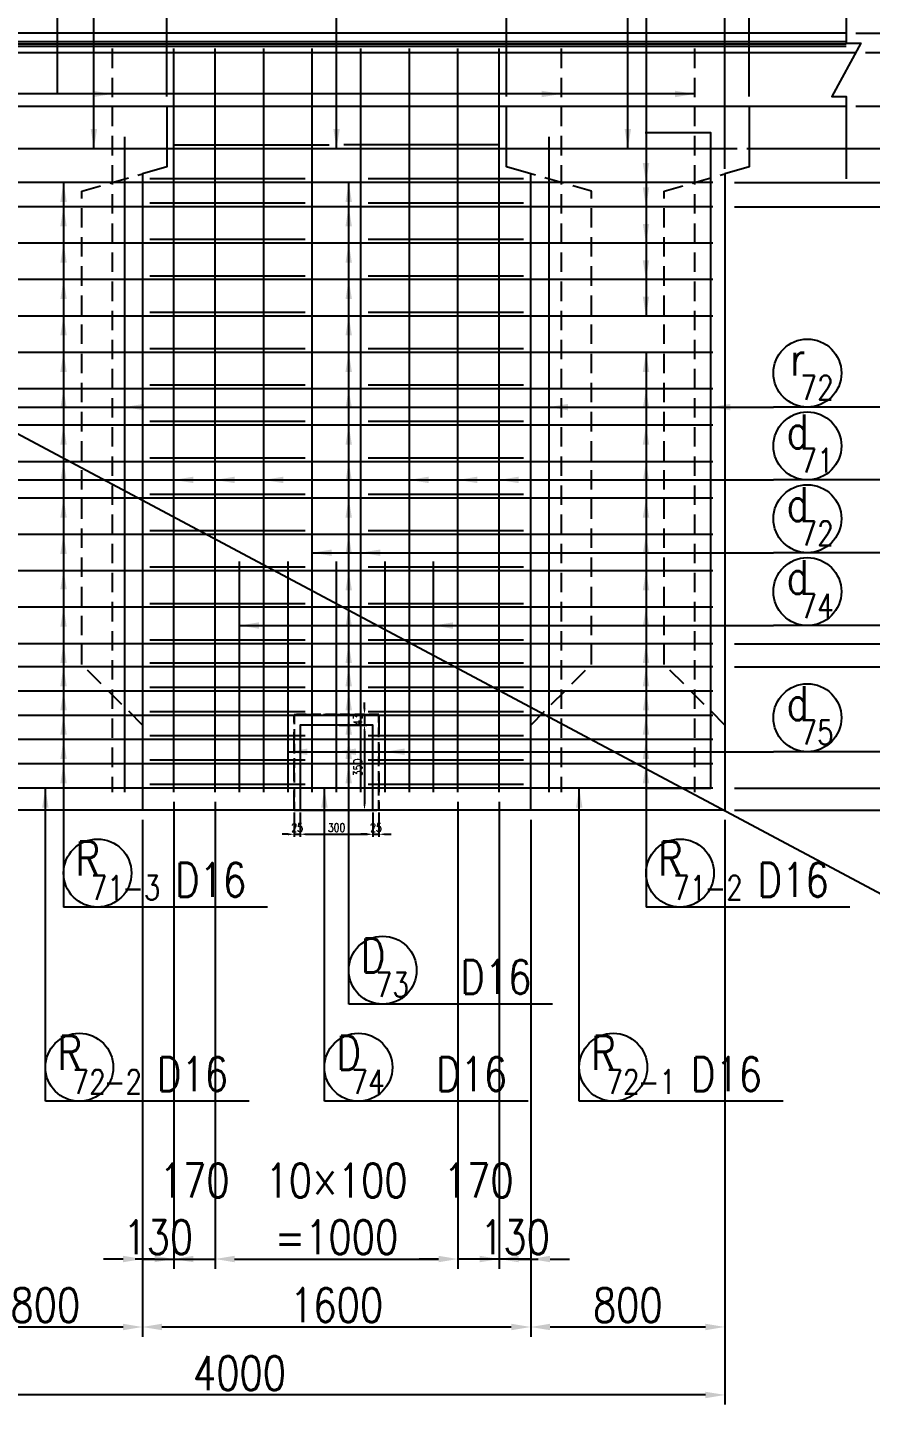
# Model space of a CAD drawing. Header units: millimetres. Extents: x -41433 to 131500, y -94900 to 39745.
# Drawn here: x 108628 to 112098, y 1840 to 7592 of the extents above; entities that cross this region are included whole.
import ezdxf
from ezdxf.enums import TextEntityAlignment as Align

# ---------------------------------------------------------------- set-up
doc = ezdxf.new("R2010")
doc.units = ezdxf.units.MM
doc.header["$LTSCALE"] = 160
doc.header["$MEASUREMENT"] = 0
doc.linetypes.add('DASHED', pattern=[0.75, 0.5, -0.25])
doc.linetypes.add('HIDDEN', pattern=[0.375, 0.25, -0.125])
doc.layers.get('DEFPOINTS').update_dxf_attribs({"color": 53, "linetype": 'CONTINUOUS'})
for name, color, linetype in [('DIM', 6, 'CONTINUOUS'), ('DIM-L', 6, 'CONTINUOUS'), ('GAIKEI-KEIKAKU', 4, 'CONTINUOUS'), ('TEKKIN-C', 3, 'CONTINUOUS'), ('TEKKIN-L', 2, 'CONTINUOUS'), ('TEKKIN-R', 3, 'CONTINUOUS'), ('TEKKIN-S', 3, 'CONTINUOUS'), ('TEXT', 4, 'CONTINUOUS')]:
    doc.layers.add(name, color=color, linetype=linetype)
doc.styles.add('DIM-TEXT', font='ROMANS', dxfattribs={"width": 0.8, "bigfont": 'EXTFONT'})
doc.styles.add('romans', font='romans.shx', dxfattribs={"bigfont": 'extfont.shx'})
doc.dimstyles.new('DIM10', dxfattribs={"dimscale": 10, "dimtxt": 3.5, "dimasz": 2.5, "dimexe": 1, "dimexo": 1, "dimgap": 1, "dimtad": 3, "dimdec": 1, "dimrnd": 1, "dimdsep": 46, "dimtxsty": 'DIM-TEXT', "dimcen": 0, "dimclrt": 4, "dimaunit": 1, "dimadec": 3, "dimazin": 2, "dimtfac": 1, "dimtdec": 1, "dimtix": 1, "dimtmove": 2, "dimatfit": 3, "dimfxl": 1, "dimtolj": 1, "dimtzin": 0, "dimlwd": -1, "dimlwe": -1, "dimarcsym": 0})
doc.dimstyles.new('DIM20', dxfattribs={"dimscale": 20, "dimtxt": 3.5, "dimasz": 2.5, "dimexe": 1, "dimexo": 1, "dimgap": 1, "dimtad": 3, "dimdec": 1, "dimrnd": 1, "dimdsep": 46, "dimtxsty": 'DIM-TEXT', "dimcen": 0, "dimclrt": 4, "dimaunit": 1, "dimadec": 3, "dimazin": 2, "dimtfac": 1, "dimtdec": 1, "dimtix": 1, "dimtmove": 2, "dimatfit": 3, "dimfxl": 1, "dimtolj": 1, "dimtzin": 0, "dimlwd": -1, "dimlwe": -1, "dimarcsym": 0})
doc.dimstyles.new('DIM40', dxfattribs={"dimscale": 40, "dimtxt": 3.5, "dimasz": 2, "dimexe": 1, "dimexo": 1, "dimgap": 0.5, "dimtad": 1, "dimdec": 0, "dimzin": 9, "dimdsep": 46, "dimtxsty": 'DIM-TEXT', "dimcen": 0, "dimclrt": 4, "dimaunit": 1, "dimadec": 4, "dimazin": 0, "dimtfac": 1, "dimtdec": 0, "dimtix": 1, "dimtmove": 2, "dimatfit": 0, "dimfxl": 1, "dimlwd": -1, "dimlwe": -1, "dimarcsym": 0})

# ---------------------------------------------------------------- blocks, each defined once
blk = doc.blocks.new('*D116')
at = {"layer": 'DEFPOINTS', "color": 0, "transparency": 16777216}
for p in [(111500, 6855), (111500, 5055), (113450, 5055)]:
    blk.add_point(p, dxfattribs=at)
at = {"layer": 'DIM', "color": 0, "transparency": 16777216}
for p, q in [((111540, 6855), (113490, 6855)), ((113450, 6775), (113450, 5135)), ((111540, 5055), (113490, 5055))]:
    blk.add_line(p, q, dxfattribs=at)
for points in [[(113436.7, 6775), (113463.3, 6775), (113450, 6855)], [(113436.7, 5135), (113463.3, 5135), (113450, 5055)]]:
    blk.add_solid(points, dxfattribs=at)
at = {"layer": 'DIM', "color": 4, "transparency": 16777216, "insert": (113243.3, 5955), "char_height": 140, "attachment_point": 5, "rotation": 90, "style": 'DIM-TEXT'}
blk.add_mtext('12×150\\P=1800', dxfattribs=at)
blk = doc.blocks.new('*D117')
at = {"layer": 'DEFPOINTS', "color": 0, "transparency": 16777216}
for p in [(111500, 5055), (111500, 4960), (113450, 4960)]:
    blk.add_point(p, dxfattribs=at)
at = {"layer": 'DIM', "color": 0, "transparency": 16777216}
for p, q in [((113450, 5135), (113450, 5215)), ((111540, 5055), (113490, 5055)), ((113450, 5055), (113450, 4960)), ((111540, 4960), (113490, 4960)), ((113450, 4880), (113450, 4800))]:
    blk.add_line(p, q, dxfattribs=at)
for points in [[(113436.7, 5135), (113463.3, 5135), (113450, 5055)], [(113436.7, 4880), (113463.3, 4880), (113450, 4960)]]:
    blk.add_solid(points, dxfattribs=at)
at = {"layer": 'DIM', "color": 4, "transparency": 16777216, "insert": (113360, 5007.5), "char_height": 140, "attachment_point": 5, "rotation": 90, "style": 'DIM-TEXT'}
blk.add_mtext('95', dxfattribs=at)
blk = doc.blocks.new('*D118')
at = {"layer": 'DEFPOINTS', "color": 0, "transparency": 16777216}
for p in [(111500, 4960), (111500, 4460), (113450, 4460)]:
    blk.add_point(p, dxfattribs=at)
at = {"layer": 'DIM', "color": 0, "transparency": 16777216}
for p, q in [((113450, 5040), (113450, 5120)), ((111540, 4960), (113490, 4960)), ((113450, 4960), (113450, 4460)), ((111540, 4460), (113490, 4460)), ((113450, 4380), (113450, 4300))]:
    blk.add_line(p, q, dxfattribs=at)
for points in [[(113436.7, 5040), (113463.3, 5040), (113450, 4960)], [(113436.7, 4380), (113463.3, 4380), (113450, 4460)]]:
    blk.add_solid(points, dxfattribs=at)
at = {"layer": 'DIM', "color": 4, "transparency": 16777216, "insert": (113126.7, 4710), "char_height": 140, "attachment_point": 5, "rotation": 90, "style": 'DIM-TEXT'}
blk.add_mtext('5×100\\P=500\\P ', dxfattribs=at)
blk = doc.blocks.new('*D119')
at = {"layer": 'DEFPOINTS', "color": 0, "transparency": 16777216}
for p in [(111500, 4460), (111500, 4370), (113450, 4370)]:
    blk.add_point(p, dxfattribs=at)
at = {"layer": 'DIM', "color": 0, "transparency": 16777216}
for p, q in [((113450, 4540), (113450, 4620)), ((111540, 4460), (113490, 4460)), ((113450, 4460), (113450, 4370)), ((111540, 4370), (113490, 4370)), ((113450, 4290), (113450, 4210))]:
    blk.add_line(p, q, dxfattribs=at)
for points in [[(113436.7, 4540), (113463.3, 4540), (113450, 4460)], [(113436.7, 4290), (113463.3, 4290), (113450, 4370)]]:
    blk.add_solid(points, dxfattribs=at)
at = {"layer": 'DIM', "color": 4, "transparency": 16777216, "insert": (113360, 4415), "char_height": 140, "attachment_point": 5, "rotation": 90, "style": 'DIM-TEXT'}
blk.add_mtext('90', dxfattribs=at)
blk = doc.blocks.new('*D120')
at = {"layer": 'DEFPOINTS', "color": 0, "transparency": 16777216}
for p in [(112000, 7570), (112000, 7270), (113730, 7270)]:
    blk.add_point(p, dxfattribs=at)
at = {"layer": 'DIM', "color": 0, "transparency": 16777216}
for p, q in [((113730, 7650), (113730, 7730)), ((112040, 7570), (113770, 7570)), ((113730, 7570), (113730, 7270)), ((112040, 7270), (113770, 7270)), ((113730, 7190), (113730, 7110))]:
    blk.add_line(p, q, dxfattribs=at)
for points in [[(113716.7, 7650), (113743.3, 7650), (113730, 7570)], [(113716.7, 7190), (113743.3, 7190), (113730, 7270)]]:
    blk.add_solid(points, dxfattribs=at)
at = {"layer": 'DIM', "color": 4, "transparency": 16777216, "insert": (113640, 7420), "char_height": 140, "attachment_point": 5, "rotation": 90, "style": 'DIM-TEXT'}
blk.add_mtext('300', dxfattribs=at)
blk = doc.blocks.new('*D121')
at = {"layer": 'DEFPOINTS', "color": 0, "transparency": 16777216}
for p in [(112000, 7270), (111500, 4370), (113730, 4370)]:
    blk.add_point(p, dxfattribs=at)
at = {"layer": 'DIM', "color": 0, "transparency": 16777216}
for p, q in [((112040, 7270), (113770, 7270)), ((113730, 7190), (113730, 4450)), ((111540, 4370), (113770, 4370))]:
    blk.add_line(p, q, dxfattribs=at)
for points in [[(113716.7, 7190), (113743.3, 7190), (113730, 7270)], [(113716.7, 4450), (113743.3, 4450), (113730, 4370)]]:
    blk.add_solid(points, dxfattribs=at)
at = {"layer": 'DIM', "color": 4, "transparency": 16777216, "insert": (113640, 5820), "char_height": 140, "attachment_point": 5, "rotation": 90, "style": 'DIM-TEXT'}
blk.add_mtext('2900', dxfattribs=at)
blk = doc.blocks.new('*D122')
at = {"layer": 'DEFPOINTS', "color": 0, "transparency": 16777216}
for p in [(112000, 7570), (111500, 4370), (114010, 4370)]:
    blk.add_point(p, dxfattribs=at)
at = {"layer": 'DIM', "color": 0, "transparency": 16777216}
for p, q in [((112040, 7570), (114050, 7570)), ((114010, 7490), (114010, 4450)), ((111540, 4370), (114050, 4370))]:
    blk.add_line(p, q, dxfattribs=at)
for points in [[(113996.7, 7490), (114023.3, 7490), (114010, 7570)], [(113996.7, 4450), (114023.3, 4450), (114010, 4370)]]:
    blk.add_solid(points, dxfattribs=at)
at = {"layer": 'DIM', "color": 4, "transparency": 16777216, "insert": (113920, 5970), "char_height": 140, "attachment_point": 5, "rotation": 90, "style": 'DIM-TEXT'}
blk.add_mtext('3200', dxfattribs=at)
blk = doc.blocks.new('*D215')
at = {"layer": 'DEFPOINTS', "color": 0, "transparency": 16777216}
for p in [(109200, 9170), (108200, 7270), (109200, 7270)]:
    blk.add_point(p, dxfattribs=at)
at = {"layer": 'DIM', "color": 0, "transparency": 16777216}
for p, q in [((108200, 7310), (108200, 9210)), ((109200, 7310), (109200, 9210)), ((108280, 9170), (109120, 9170))]:
    blk.add_line(p, q, dxfattribs=at)
for points in [[(108280, 9183.3), (108280, 9156.7), (108200, 9170)], [(109120, 9183.3), (109120, 9156.7), (109200, 9170)]]:
    blk.add_solid(points, dxfattribs=at)
at = {"layer": 'DIM', "color": 4, "transparency": 16777216, "insert": (108700, 9260), "char_height": 140, "attachment_point": 5, "style": 'DIM-TEXT'}
blk.add_mtext('1000', dxfattribs=at)
blk = doc.blocks.new('*D216')
at = {"layer": 'DEFPOINTS', "color": 0, "transparency": 16777216}
for p in [(110600, 9170), (109200, 7270), (110600, 7270)]:
    blk.add_point(p, dxfattribs=at)
at = {"layer": 'DIM', "color": 0, "transparency": 16777216}
for p, q in [((109200, 7310), (109200, 9210)), ((110600, 7310), (110600, 9210)), ((109280, 9170), (110520, 9170))]:
    blk.add_line(p, q, dxfattribs=at)
for points in [[(109280, 9183.3), (109280, 9156.7), (109200, 9170)], [(110520, 9183.3), (110520, 9156.7), (110600, 9170)]]:
    blk.add_solid(points, dxfattribs=at)
at = {"layer": 'DIM', "color": 4, "transparency": 16777216, "insert": (109900, 9260), "char_height": 140, "attachment_point": 5, "style": 'DIM-TEXT'}
blk.add_mtext('1400', dxfattribs=at)
blk = doc.blocks.new('*D217')
at = {"layer": 'DEFPOINTS', "color": 0, "transparency": 16777216}
for p in [(111600, 9170), (110600, 7270), (111600, 7270)]:
    blk.add_point(p, dxfattribs=at)
at = {"layer": 'DIM', "color": 0, "transparency": 16777216}
for p, q in [((110600, 7310), (110600, 9210)), ((111600, 7310), (111600, 9210)), ((110680, 9170), (111520, 9170))]:
    blk.add_line(p, q, dxfattribs=at)
for points in [[(110680, 9183.3), (110680, 9156.7), (110600, 9170)], [(111520, 9183.3), (111520, 9156.7), (111600, 9170)]]:
    blk.add_solid(points, dxfattribs=at)
at = {"layer": 'DIM', "color": 4, "transparency": 16777216, "insert": (111100, 9260), "char_height": 140, "attachment_point": 5, "style": 'DIM-TEXT'}
blk.add_mtext('1000', dxfattribs=at)
blk = doc.blocks.new('*D208')
at = {"layer": 'DEFPOINTS', "color": 0, "transparency": 16777216}
for p in [(107500, 9450), (107500, 8770), (111600, 7270)]:
    blk.add_point(p, dxfattribs=at)
at = {"layer": 'DIM', "color": 0, "transparency": 16777216}
for p, q in [((107500, 8810), (107500, 9490)), ((111520, 9450), (107580, 9450)), ((111600, 7310), (111600, 9490))]:
    blk.add_line(p, q, dxfattribs=at)
for points in [[(107580, 9463.3), (107580, 9436.7), (107500, 9450)], [(111520, 9463.3), (111520, 9436.7), (111600, 9450)]]:
    blk.add_solid(points, dxfattribs=at)
at = {"layer": 'DIM', "color": 4, "transparency": 16777216, "insert": (109550, 9540), "char_height": 140, "attachment_point": 5, "style": 'DIM-TEXT'}
blk.add_mtext('4100', dxfattribs=at)
blk = doc.blocks.new('*D223')
at = {"layer": 'DEFPOINTS', "color": 0, "transparency": 16777216}
for p in [(108300, 4370), (109100, 4370), (109100, 2240)]:
    blk.add_point(p, dxfattribs=at)
at = {"layer": 'DIM', "color": 0, "transparency": 16777216}
for p, q in [((108300, 4330), (108300, 2200)), ((109100, 4330), (109100, 2200)), ((108380, 2240), (109020, 2240))]:
    blk.add_line(p, q, dxfattribs=at)
for points in [[(108380, 2253.3), (108380, 2226.7), (108300, 2240)], [(109020, 2253.3), (109020, 2226.7), (109100, 2240)]]:
    blk.add_solid(points, dxfattribs=at)
at = {"layer": 'DIM', "color": 4, "transparency": 16777216, "insert": (108700, 2330), "char_height": 140, "attachment_point": 5, "style": 'DIM-TEXT'}
blk.add_mtext('800', dxfattribs=at)
blk = doc.blocks.new('*D224')
at = {"layer": 'DEFPOINTS', "color": 0, "transparency": 16777216}
for p in [(109100, 4370), (110700, 4370), (110700, 2240)]:
    blk.add_point(p, dxfattribs=at)
at = {"layer": 'DIM', "color": 0, "transparency": 16777216}
for p, q in [((109100, 4330), (109100, 2200)), ((110700, 4330), (110700, 2200)), ((109180, 2240), (110620, 2240))]:
    blk.add_line(p, q, dxfattribs=at)
for points in [[(109180, 2253.3), (109180, 2226.7), (109100, 2240)], [(110620, 2253.3), (110620, 2226.7), (110700, 2240)]]:
    blk.add_solid(points, dxfattribs=at)
at = {"layer": 'DIM', "color": 4, "transparency": 16777216, "insert": (109900, 2330), "char_height": 140, "attachment_point": 5, "style": 'DIM-TEXT'}
blk.add_mtext('1600', dxfattribs=at)
blk = doc.blocks.new('*D225')
at = {"layer": 'DEFPOINTS', "color": 0, "transparency": 16777216}
for p in [(110700, 4370), (111500, 4370), (111500, 2240)]:
    blk.add_point(p, dxfattribs=at)
at = {"layer": 'DIM', "color": 0, "transparency": 16777216}
for p, q in [((110700, 4330), (110700, 2200)), ((111500, 4330), (111500, 2200)), ((110780, 2240), (111420, 2240))]:
    blk.add_line(p, q, dxfattribs=at)
for points in [[(110780, 2253.3), (110780, 2226.7), (110700, 2240)], [(111420, 2253.3), (111420, 2226.7), (111500, 2240)]]:
    blk.add_solid(points, dxfattribs=at)
at = {"layer": 'DIM', "color": 4, "transparency": 16777216, "insert": (111100, 2330), "char_height": 140, "attachment_point": 5, "style": 'DIM-TEXT'}
blk.add_mtext('800', dxfattribs=at)
blk = doc.blocks.new('*D228')
at = {"layer": 'DEFPOINTS', "color": 0, "transparency": 16777216}
for p in [(111500, 4370), (107500, 3970), (107500, 1960)]:
    blk.add_point(p, dxfattribs=at)
at = {"layer": 'DIM', "color": 0, "transparency": 16777216}
for p, q in [((111500, 4330), (111500, 1920)), ((107500, 3930), (107500, 1920)), ((111420, 1960), (107580, 1960))]:
    blk.add_line(p, q, dxfattribs=at)
for points in [[(107580, 1973.3), (107580, 1946.7), (107500, 1960)], [(111420, 1973.3), (111420, 1946.7), (111500, 1960)]]:
    blk.add_solid(points, dxfattribs=at)
at = {"layer": 'DIM', "color": 4, "transparency": 16777216, "insert": (109500, 2050), "char_height": 140, "attachment_point": 5, "style": 'DIM-TEXT'}
blk.add_mtext('4000', dxfattribs=at)
blk = doc.blocks.new('*D433')
at = {"layer": 'DEFPOINTS', "color": 0, "transparency": 16777216}
for p in [(109230, 4444), (109100, 4370), (109230, 2520)]:
    blk.add_point(p, dxfattribs=at)
at = {"layer": 'DIM', "color": 0, "transparency": 16777216}
for p, q in [((109230, 4404), (109230, 2480)), ((109100, 4330), (109100, 2480)), ((109020, 2520), (108940, 2520)), ((109100, 2520), (109230, 2520)), ((109310, 2520), (109390, 2520))]:
    blk.add_line(p, q, dxfattribs=at)
for points in [[(109020, 2533.3), (109020, 2506.7), (109100, 2520)], [(109310, 2533.3), (109310, 2506.7), (109230, 2520)]]:
    blk.add_solid(points, dxfattribs=at)
at = {"layer": 'DIM', "color": 4, "transparency": 16777216, "insert": (109165, 2610), "char_height": 140, "attachment_point": 5, "style": 'DIM-TEXT'}
blk.add_mtext('130', dxfattribs=at)
blk = doc.blocks.new('*D434')
at = {"layer": 'DEFPOINTS', "color": 0, "transparency": 16777216}
for p in [(109400, 4444), (110400, 4444), (110400, 2520)]:
    blk.add_point(p, dxfattribs=at)
at = {"layer": 'DIM', "color": 0, "transparency": 16777216}
for p, q in [((109400, 4404), (109400, 2480)), ((110400, 4404), (110400, 2480)), ((109480, 2520), (110320, 2520))]:
    blk.add_line(p, q, dxfattribs=at)
for points in [[(109480, 2533.3), (109480, 2506.7), (109400, 2520)], [(110320, 2533.3), (110320, 2506.7), (110400, 2520)]]:
    blk.add_solid(points, dxfattribs=at)
at = {"layer": 'DIM', "color": 4, "transparency": 16777216, "insert": (109900, 2726.7), "char_height": 140, "attachment_point": 5, "style": 'DIM-TEXT'}
blk.add_mtext('10×100\\P=1000', dxfattribs=at)
blk = doc.blocks.new('*D430')
at = {"layer": 'DEFPOINTS', "color": 0, "transparency": 16777216}
for p in [(109230, 4444), (109400, 4444), (109400, 2520)]:
    blk.add_point(p, dxfattribs=at)
at = {"layer": 'DIM', "color": 0, "transparency": 16777216}
for p, q in [((109230, 4404), (109230, 2480)), ((109400, 4404), (109400, 2480)), ((109150, 2520), (109070, 2520)), ((109230, 2520), (109400, 2520)), ((109480, 2520), (109560, 2520))]:
    blk.add_line(p, q, dxfattribs=at)
for points in [[(109150, 2533.3), (109150, 2506.7), (109230, 2520)], [(109480, 2533.3), (109480, 2506.7), (109400, 2520)]]:
    blk.add_solid(points, dxfattribs=at)
at = {"layer": 'DIM', "color": 4, "transparency": 16777216, "insert": (109315, 2726.7), "char_height": 140, "attachment_point": 5, "style": 'DIM-TEXT'}
blk.add_mtext('170\\P ', dxfattribs=at)
blk = doc.blocks.new('*D431')
at = {"layer": 'DEFPOINTS', "color": 0, "transparency": 16777216}
for p in [(110570, 4444), (110700, 4370), (110570, 2520)]:
    blk.add_point(p, dxfattribs=at)
at = {"layer": 'DIM', "color": 0, "transparency": 16777216}
for p, q in [((110570, 4404), (110570, 2480)), ((110700, 4330), (110700, 2480)), ((110490, 2520), (110410, 2520)), ((110700, 2520), (110570, 2520)), ((110780, 2520), (110860, 2520))]:
    blk.add_line(p, q, dxfattribs=at)
for points in [[(110490, 2533.3), (110490, 2506.7), (110570, 2520)], [(110780, 2533.3), (110780, 2506.7), (110700, 2520)]]:
    blk.add_solid(points, dxfattribs=at)
at = {"layer": 'DIM', "color": 4, "transparency": 16777216, "insert": (110635, 2610), "char_height": 140, "attachment_point": 5, "style": 'DIM-TEXT'}
blk.add_mtext('130', dxfattribs=at)
blk = doc.blocks.new('*D432')
at = {"layer": 'DEFPOINTS', "color": 0, "transparency": 16777216}
for p in [(110400, 4444), (110570, 4444), (110400, 2520)]:
    blk.add_point(p, dxfattribs=at)
at = {"layer": 'DIM', "color": 0, "transparency": 16777216}
for p, q in [((110400, 4404), (110400, 2480)), ((110570, 4404), (110570, 2480)), ((110320, 2520), (110240, 2520)), ((110570, 2520), (110400, 2520)), ((110650, 2520), (110730, 2520))]:
    blk.add_line(p, q, dxfattribs=at)
for points in [[(110320, 2533.3), (110320, 2506.7), (110400, 2520)], [(110650, 2533.3), (110650, 2506.7), (110570, 2520)]]:
    blk.add_solid(points, dxfattribs=at)
at = {"layer": 'DIM', "color": 4, "transparency": 16777216, "insert": (110485, 2726.7), "char_height": 140, "attachment_point": 5, "style": 'DIM-TEXT'}
blk.add_mtext('170\\P ', dxfattribs=at)
blk = doc.blocks.new('*D637')
at = {"layer": 'DEFPOINTS', "transparency": 16777216}
for p, q in [((109000, 7560), (109000, 7460)), ((109300, 7560), (109300, 7460)), ((109025, 7470), (109275, 7470))]:
    blk.add_line(p, q, dxfattribs=at)
at = {"layer": 'DEFPOINTS', "color": 0, "transparency": 16777216}
for p in [(109000, 7570), (109300, 7570), (109300, 7470)]:
    blk.add_point(p, dxfattribs=at)
at = {"layer": 'DEFPOINTS', "transparency": 16777216}
for points in [[(109025, 7474.2), (109025, 7465.8), (109000, 7470)], [(109275, 7474.2), (109275, 7465.8), (109300, 7470)]]:
    blk.add_solid(points, dxfattribs=at)
at = {"layer": 'DEFPOINTS', "transparency": 16777216, "insert": (109150, 7497.5), "char_height": 35, "attachment_point": 5, "style": 'DIM-TEXT'}
blk.add_mtext('\\A1;300', dxfattribs=at)
blk = doc.blocks.new('*D638')
at = {"layer": 'DEFPOINTS', "transparency": 16777216}
for p, q in [((108975.3, 7560), (108975.3, 7460)), ((109000, 7560), (109000, 7460)), ((108950.3, 7470), (108925.3, 7470)), ((108975.3, 7470), (109000, 7470)), ((109025, 7470), (109050, 7470))]:
    blk.add_line(p, q, dxfattribs=at)
at = {"layer": 'DEFPOINTS', "color": 0, "transparency": 16777216}
for p in [(108975.3, 7570), (109000, 7570), (109000, 7470)]:
    blk.add_point(p, dxfattribs=at)
at = {"layer": 'DEFPOINTS', "transparency": 16777216}
for points in [[(108950.3, 7474.2), (108950.3, 7465.8), (108975.3, 7470)], [(109025, 7474.2), (109025, 7465.8), (109000, 7470)]]:
    blk.add_solid(points, dxfattribs=at)
at = {"layer": 'DEFPOINTS', "transparency": 16777216, "insert": (108987.6, 7497.5), "char_height": 35, "attachment_point": 5, "style": 'DIM-TEXT'}
blk.add_mtext('\\A1;25', dxfattribs=at)
blk = doc.blocks.new('*D639')
at = {"layer": 'DEFPOINTS', "transparency": 16777216}
for p, q in [((109300, 7560), (109300, 7460)), ((109324.7, 7560), (109324.7, 7460)), ((109275, 7470), (109250, 7470)), ((109300, 7470), (109324.7, 7470)), ((109349.7, 7470), (109374.7, 7470))]:
    blk.add_line(p, q, dxfattribs=at)
at = {"layer": 'DEFPOINTS', "color": 0, "transparency": 16777216}
for p in [(109300, 7570), (109324.7, 7570), (109324.7, 7470)]:
    blk.add_point(p, dxfattribs=at)
at = {"layer": 'DEFPOINTS', "transparency": 16777216}
for points in [[(109275, 7474.2), (109275, 7465.8), (109300, 7470)], [(109349.7, 7474.2), (109349.7, 7465.8), (109324.7, 7470)]]:
    blk.add_solid(points, dxfattribs=at)
at = {"layer": 'DEFPOINTS', "transparency": 16777216, "insert": (109312.4, 7497.5), "char_height": 35, "attachment_point": 5, "style": 'DIM-TEXT'}
blk.add_mtext('\\A1;25', dxfattribs=at)
blk = doc.blocks.new('*D640')
at = {"layer": 'DEFPOINTS', "transparency": 16777216}
for p, q in [((109160, 7920), (109275, 7920)), ((109265, 7895), (109265, 7595)), ((109160, 7570), (109275, 7570))]:
    blk.add_line(p, q, dxfattribs=at)
at = {"layer": 'DEFPOINTS', "color": 0, "transparency": 16777216}
for p in [(109150, 7920), (109150, 7570), (109265, 7570)]:
    blk.add_point(p, dxfattribs=at)
at = {"layer": 'DEFPOINTS', "transparency": 16777216}
for points in [[(109260.8, 7895), (109269.2, 7895), (109265, 7920)], [(109260.8, 7595), (109269.2, 7595), (109265, 7570)]]:
    blk.add_solid(points, dxfattribs=at)
at = {"layer": 'DEFPOINTS', "transparency": 16777216, "insert": (109237.5, 7745), "char_height": 35, "attachment_point": 5, "rotation": 90, "style": 'DIM-TEXT'}
blk.add_mtext('\\A1;350', dxfattribs=at)
blk = doc.blocks.new('*D641')
at = {"layer": 'DEFPOINTS', "transparency": 16777216}
for p, q in [((109265, 7988.2), (109265, 8013.2)), ((109160, 7963.2), (109275, 7963.2)), ((109265, 7963.2), (109265, 7920)), ((109160, 7920), (109275, 7920)), ((109265, 7895), (109265, 7870))]:
    blk.add_line(p, q, dxfattribs=at)
at = {"layer": 'DEFPOINTS', "color": 0, "transparency": 16777216}
for p in [(109150, 7963.2), (109150, 7920), (109265, 7920)]:
    blk.add_point(p, dxfattribs=at)
at = {"layer": 'DEFPOINTS', "transparency": 16777216}
for points in [[(109260.8, 7988.2), (109269.2, 7988.2), (109265, 7963.2)], [(109260.8, 7895), (109269.2, 7895), (109265, 7920)]]:
    blk.add_solid(points, dxfattribs=at)
at = {"layer": 'DEFPOINTS', "transparency": 16777216, "insert": (109237.5, 7941.6), "char_height": 35, "attachment_point": 5, "rotation": 90, "style": 'DIM-TEXT'}
blk.add_mtext('\\A1;43', dxfattribs=at)
blk = doc.blocks.new('*D647')
at = {"layer": 'DEFPOINTS', "color": 0, "transparency": 16777216}
for p in [(112000, 7570), (112038.7, 7491), (113450, 7491)]:
    blk.add_point(p, dxfattribs=at)
at = {"layer": 'DIM', "color": 0, "transparency": 16777216}
for p, q in [((113450, 7650), (113450, 7730)), ((112040, 7570), (113490, 7570)), ((113450, 7570), (113450, 7491)), ((112078.7, 7491), (113490, 7491)), ((113450, 7411), (113450, 7331))]:
    blk.add_line(p, q, dxfattribs=at)
for points in [[(113436.7, 7650), (113463.3, 7650), (113450, 7570)], [(113436.7, 7411), (113463.3, 7411), (113450, 7491)]]:
    blk.add_solid(points, dxfattribs=at)
at = {"layer": 'DIM', "color": 4, "transparency": 16777216, "insert": (113360, 7530.5), "char_height": 140, "attachment_point": 5, "rotation": 90, "style": 'DIM-TEXT'}
blk.add_mtext('79', dxfattribs=at)
blk = doc.blocks.new('*D648')
at = {"layer": 'DEFPOINTS', "color": 0, "transparency": 16777216}
for p in [(112038.7, 7491), (112000, 7270), (113450, 7270)]:
    blk.add_point(p, dxfattribs=at)
at = {"layer": 'DIM', "color": 0, "transparency": 16777216}
for p, q in [((113450, 7571), (113450, 7651)), ((112078.7, 7491), (113490, 7491)), ((113450, 7491), (113450, 7270)), ((112040, 7270), (113490, 7270)), ((113450, 7190), (113450, 7110))]:
    blk.add_line(p, q, dxfattribs=at)
for points in [[(113436.7, 7571), (113463.3, 7571), (113450, 7491)], [(113436.7, 7190), (113463.3, 7190), (113450, 7270)]]:
    blk.add_solid(points, dxfattribs=at)
at = {"layer": 'DIM', "color": 4, "transparency": 16777216, "insert": (113243.3, 7380.5), "char_height": 140, "attachment_point": 5, "rotation": 90, "style": 'DIM-TEXT'}
blk.add_mtext('221\\P ', dxfattribs=at)
blk = doc.blocks.new('*D649')
at = {"layer": 'DEFPOINTS', "color": 0, "transparency": 16777216}
for p in [(111500, 6955), (111500, 6855), (113450, 6855)]:
    blk.add_point(p, dxfattribs=at)
at = {"layer": 'DIM', "color": 0, "transparency": 16777216}
for p, q in [((113450, 7035), (113450, 7115)), ((111540, 6955), (113490, 6955)), ((113450, 6955), (113450, 6855)), ((111540, 6855), (113490, 6855)), ((113450, 6775), (113450, 6695))]:
    blk.add_line(p, q, dxfattribs=at)
for points in [[(113436.7, 7035), (113463.3, 7035), (113450, 6955)], [(113436.7, 6775), (113463.3, 6775), (113450, 6855)]]:
    blk.add_solid(points, dxfattribs=at)
at = {"layer": 'DIM', "color": 4, "transparency": 16777216, "insert": (113243.3, 6905), "char_height": 140, "attachment_point": 5, "rotation": 90, "style": 'DIM-TEXT'}
blk.add_mtext('100\\P ', dxfattribs=at)
blk = doc.blocks.new('*D651')
at = {"layer": 'DEFPOINTS', "color": 0, "transparency": 16777216}
for p in [(112000, 7270), (111550, 7096), (113450, 7096)]:
    blk.add_point(p, dxfattribs=at)
at = {"layer": 'DIM', "color": 0, "transparency": 16777216}
for p, q in [((113450, 7350), (113450, 7430)), ((112040, 7270), (113490, 7270)), ((113450, 7270), (113450, 7096)), ((111590, 7096), (113490, 7096)), ((113450, 7016), (113450, 6936))]:
    blk.add_line(p, q, dxfattribs=at)
for points in [[(113436.7, 7350), (113463.3, 7350), (113450, 7270)], [(113436.7, 7016), (113463.3, 7016), (113450, 7096)]]:
    blk.add_solid(points, dxfattribs=at)
at = {"layer": 'DIM', "color": 4, "transparency": 16777216, "insert": (113126.7, 7183), "char_height": 140, "attachment_point": 5, "rotation": 90, "style": 'DIM-TEXT'}
blk.add_mtext('174\\P\\P ', dxfattribs=at)
blk = doc.blocks.new('*D653')
at = {"layer": 'DEFPOINTS', "color": 0, "transparency": 16777216}
for p in [(111600, 7096), (111500, 6955), (113450, 6955)]:
    blk.add_point(p, dxfattribs=at)
at = {"layer": 'DIM', "color": 0, "transparency": 16777216}
for p, q in [((113450, 7176), (113450, 7256)), ((111640, 7096), (113490, 7096)), ((113450, 7096), (113450, 6955)), ((111540, 6955), (113490, 6955)), ((113450, 6875), (113450, 6795))]:
    blk.add_line(p, q, dxfattribs=at)
for points in [[(113436.7, 7176), (113463.3, 7176), (113450, 7096)], [(113436.7, 6875), (113463.3, 6875), (113450, 6955)]]:
    blk.add_solid(points, dxfattribs=at)
at = {"layer": 'DIM', "color": 4, "transparency": 16777216, "insert": (113360, 7025.5), "char_height": 140, "attachment_point": 5, "rotation": 90, "style": 'DIM-TEXT'}
blk.add_mtext('141', dxfattribs=at)
blk = doc.blocks.new('*D769')
at = {"layer": 'DEFPOINTS', "color": 0, "transparency": 16777216}
for p, q in [((111500, 7011.4), (111500, 7790)), ((112030, 7770), (111550, 7770))]:
    blk.add_line(p, q, dxfattribs=at)
for p in [(111500, 7770), (112080, 7570), (111500, 6991.4)]:
    blk.add_point(p, dxfattribs=at)
for points in [[(111550, 7778.3), (111550, 7761.7), (111500, 7770)], [(112030, 7778.3), (112030, 7761.7), (112080, 7770)]]:
    blk.add_solid(points, dxfattribs=at)
at = {"layer": 'DEFPOINTS', "color": 0, "transparency": 16777216, "char_height": 70, "attachment_point": 5, "style": 'DIM-TEXT'}
for s, insert in [('\\A1;D71鉄筋', (111790, 7825)), ('\\A1;36φ=580', (111790, 7715))]:
    blk.add_mtext(s, dxfattribs=dict(at, insert=insert))
blk = doc.blocks.new('stopper(M1)_R1500L35')
at = {"layer": 'DEFPOINTS', "linetype": 'HIDDEN'}
blk.add_lwpolyline([(108975.3, 7570), (109324.7, 7570), (109324.7, 7963.2), (108975.3, 7963.2)], close=True, dxfattribs=at)
at = {"layer": 'DEFPOINTS'}
blk.add_lwpolyline([(109000, 7570), (109300, 7570), (109300, 7920), (109000, 7920)], close=True, dxfattribs=at)
for base, p1, p2, picture, middle in [((109265, 7920), (109150, 7963.2), (109150, 7920), '*D641', (109237.5, 7941.6)), ((109265, 7570), (109150, 7920), (109150, 7570), '*D640', (109237.5, 7745))]:
    dim = blk.add_linear_dim(base=base, p1=p1, p2=p2, angle=90, dimstyle='DIM10', override={"dimclrt": 256}, dxfattribs=at)
    dim.commit()
    dim.dimension.update_dxf_attribs({"geometry": picture, "text_midpoint": middle})
for base, p1, p2, picture, middle in [((109000, 7470), (108975.3, 7570), (109000, 7570), '*D638', (108987.65, 7497.5)), ((109300, 7470), (109000, 7570), (109300, 7570), '*D637', (109150, 7497.5)), ((109324.7, 7470), (109300, 7570), (109324.7, 7570), '*D639', (109312.35, 7497.5))]:
    dim = blk.add_linear_dim(base=base, p1=p1, p2=p2, dimstyle='DIM10', override={"dimclrt": 256}, dxfattribs=at)
    dim.commit()
    dim.dimension.update_dxf_attribs({"geometry": picture, "text_midpoint": middle})

msp = doc.modelspace()

# ---------------------------------------------------------------- linework, layer by layer
at = {"layer": 'DEFPOINTS'}
msp.add_line((100000, 10500), (131500, -6300), dxfattribs=at)
at = {"layer": 'DEFPOINTS', "flags": 128}
for points in [[(112000, 7535), (103000, 7535)], [(112000, 7525), (103000, 7525)], [(112000, 7515), (103000, 7515)]]:
    msp.add_lwpolyline(points, dxfattribs=at)
at = {"layer": 'DIM-L'}
for p, q in [((108750, 7320), (108750, 8370)), ((111100, 7096), (111100, 8370)), ((108900, 7096), (108900, 7970)), ((109900, 7096), (109900, 7970)), ((111175, 7970), (111175, 6405)), ((108775, 6955), (108775, 3970)), ((109950, 3570), (109950, 6955)), ((111175, 6255), (111175, 3970)), ((108374, 6030), (111700, 6030)), ((112540, 6030), (111700, 6030)), ((107600, 5730), (111700, 5730)), ((112540, 5730), (111700, 5730)), ((109800, 5430), (111700, 5430)), ((112540, 5430), (111700, 5430)), ((109500, 5130), (111700, 5130)), ((112540, 5130), (111700, 5130)), ((109700, 4610), (111700, 4610)), ((112540, 4610), (111700, 4610)), ((108700, 3170), (108700, 4460)), ((109850, 3170), (109850, 4460)), ((110900, 3170), (110900, 4460)), ((109615, 3970), (108775, 3970)), ((112015, 3970), (111175, 3970)), ((110790, 3570), (109950, 3570)), ((109540, 3170), (108700, 3170)), ((110690, 3170), (109850, 3170)), ((111740, 3170), (110900, 3170))]:
    msp.add_line(p, q, dxfattribs=at)
at = {"layer": 'DIM-L', "flags": 128}
msp.add_lwpolyline([(112000, 7870), (112000, 7530), (112060, 7530), (111940, 7310), (112000, 7310), (112000, 6970)], dxfattribs=at)
at = {"layer": 'DIM-L'}
msp.add_lwpolyline([(111375, 7320), (108425, 7320)], dxfattribs=at)
for centre in [(111840, 6170), (111840, 5870), (111840, 5570), (111840, 5270), (111840, 4750), (108915, 4110), (111315, 4110), (110090, 3710), (108840, 3310), (109990, 3310), (111040, 3310)]:
    msp.add_circle(centre, 140, dxfattribs=at)
for points in [[(108895, 7306.67), (108895, 7333.33), (108975, 7320)], [(110745, 7306.67), (110745, 7333.33), (110825, 7320)], [(111295, 7306.67), (111295, 7333.33), (111375, 7320)], [(108913.33, 7176), (108886.67, 7176), (108900, 7096)], [(109913.33, 7176), (109886.67, 7176), (109900, 7096)], [(111113.33, 7176), (111086.67, 7176), (111100, 7096)], [(111161.67, 7035), (111188.33, 7035), (111175, 6955)], [(108788.33, 6875), (108761.67, 6875), (108775, 6955)], [(109963.33, 6875), (109936.67, 6875), (109950, 6955)], [(111161.67, 6935), (111188.33, 6935), (111175, 6855)], [(108788.33, 6775), (108761.67, 6775), (108775, 6855)], [(109963.33, 6775), (109936.67, 6775), (109950, 6855)], [(111161.67, 6785), (111188.33, 6785), (111175, 6705)], [(108788.33, 6625), (108761.67, 6625), (108775, 6705)], [(109963.33, 6625), (109936.67, 6625), (109950, 6705)], [(111161.67, 6635), (111188.33, 6635), (111175, 6555)], [(108788.33, 6475), (108761.67, 6475), (108775, 6555)], [(109963.33, 6475), (109936.67, 6475), (109950, 6555)], [(111161.67, 6485), (111188.33, 6485), (111175, 6405)], [(108788.33, 6325), (108761.67, 6325), (108775, 6405)], [(109963.33, 6325), (109936.67, 6325), (109950, 6405)], [(108788.33, 6175), (108761.67, 6175), (108775, 6255)], [(109963.33, 6175), (109936.67, 6175), (109950, 6255)], [(111188.33, 6175), (111161.67, 6175), (111175, 6255)], [(108788.33, 6025), (108761.67, 6025), (108775, 6105)], [(109963.33, 6025), (109936.67, 6025), (109950, 6105)], [(111188.33, 6025), (111161.67, 6025), (111175, 6105)], [(109106, 6043.33), (109106, 6016.67), (109026, 6030)], [(110854, 6043.33), (110854, 6016.67), (110774, 6030)], [(111522, 6043.33), (111522, 6016.67), (111442, 6030)], [(108788.33, 5875), (108761.67, 5875), (108775, 5955)], [(109963.33, 5875), (109936.67, 5875), (109950, 5955)], [(111188.33, 5875), (111161.67, 5875), (111175, 5955)], [(108788.33, 5725), (108761.67, 5725), (108775, 5805)], [(109963.33, 5725), (109936.67, 5725), (109950, 5805)], [(111188.33, 5725), (111161.67, 5725), (111175, 5805)], [(109310, 5716.67), (109310, 5743.33), (109230, 5730)], [(109480, 5716.67), (109480, 5743.33), (109400, 5730)], [(109680, 5716.67), (109680, 5743.33), (109600, 5730)], [(110280, 5716.67), (110280, 5743.33), (110200, 5730)], [(110480, 5716.67), (110480, 5743.33), (110400, 5730)], [(110650, 5716.67), (110650, 5743.33), (110570, 5730)], [(108788.33, 5575), (108761.67, 5575), (108775, 5655)], [(109963.33, 5575), (109936.67, 5575), (109950, 5655)], [(111188.33, 5575), (111161.67, 5575), (111175, 5655)], [(108788.33, 5425), (108761.67, 5425), (108775, 5505)], [(109963.33, 5425), (109936.67, 5425), (109950, 5505)], [(111188.33, 5425), (111161.67, 5425), (111175, 5505)], [(109880, 5443.33), (109880, 5416.67), (109800, 5430)], [(110080, 5443.33), (110080, 5416.67), (110000, 5430)], [(108788.33, 5279.49), (108761.67, 5279.49), (108775, 5359.49)], [(109963.33, 5275), (109936.67, 5275), (109950, 5355)], [(111188.33, 5275), (111161.67, 5275), (111175, 5355)], [(108788.33, 5125), (108761.67, 5125), (108775, 5205)], [(109963.33, 5125), (109936.67, 5125), (109950, 5205)], [(111188.33, 5125), (111161.67, 5125), (111175, 5205)], [(109580, 5143.33), (109580, 5116.67), (109500, 5130)], [(110380, 5143.33), (110380, 5116.67), (110300, 5130)], [(108788.33, 4975), (108761.67, 4975), (108775, 5055)], [(109963.33, 4975), (109936.67, 4975), (109950, 5055)], [(111188.33, 4975), (111161.67, 4975), (111175, 5055)], [(108788.33, 4880), (108761.67, 4880), (108775, 4960)], [(109963.33, 4880), (109936.67, 4880), (109950, 4960)], [(111188.33, 4880), (111161.67, 4880), (111175, 4960)], [(108788.33, 4780), (108761.67, 4780), (108775, 4860)], [(109963.33, 4780), (109936.67, 4780), (109950, 4860)], [(111188.33, 4780), (111161.67, 4780), (111175, 4860)], [(108788.33, 4680), (108761.67, 4680), (108775, 4760)], [(109963.33, 4680), (109936.67, 4680), (109950, 4760)], [(111188.33, 4680), (111161.67, 4680), (111175, 4760)], [(108788.33, 4580), (108761.67, 4580), (108775, 4660)], [(109963.33, 4580), (109936.67, 4580), (109950, 4660)], [(111188.33, 4580), (111161.67, 4580), (111175, 4660)], [(109780, 4623.33), (109780, 4596.67), (109700, 4610)], [(109980, 4623.33), (109980, 4596.67), (109900, 4610)], [(110180, 4623.33), (110180, 4596.67), (110100, 4610)], [(108788.33, 4480), (108761.67, 4480), (108775, 4560)], [(109963.33, 4480), (109936.67, 4480), (109950, 4560)], [(111188.33, 4480), (111161.67, 4480), (111175, 4560)], [(108713.33, 4380), (108686.67, 4380), (108700, 4460)], [(109863.33, 4380), (109836.67, 4380), (109850, 4460)], [(110913.33, 4380), (110886.67, 4380), (110900, 4460)]]:
    msp.add_solid(points, dxfattribs=at)
at = {"layer": 'GAIKEI-KEIKAKU'}
msp.add_line((110700, 4370), (109100, 4370), dxfattribs=at)
for points in [[(112000, 7570), (103000, 7570)], [(103000, 7270), (103500, 7270), (111500, 7270), (112000, 7270)]]:
    msp.add_lwpolyline(points, dxfattribs=at)
at = {"layer": 'GAIKEI-KEIKAKU', "ltscale": 0.8, "flags": 128}
for points in [[(108300, 6991.43), (108200, 7020), (108200, 7270), (109200, 7270), (109200, 7020), (109100, 6991.43)], [(110700, 6991.43), (110600, 7020), (110600, 7270), (111600, 7270), (111600, 7020), (111500, 6991.43)]]:
    msp.add_lwpolyline(points, dxfattribs=at)
at = {"layer": 'GAIKEI-KEIKAKU', "flags": 128}
for points in [[(109100, 6991.43), (109100, 4370), (108300, 4370), (108300, 6991.43)], [(111500, 6991.43), (111500, 4370), (110700, 4370), (110700, 6991.43)]]:
    msp.add_lwpolyline(points, dxfattribs=at)
at = {"layer": 'GAIKEI-KEIKAKU', "linetype": 'DASHED'}
for points in [[(109100, 4720), (108850, 4970), (108850, 6920), (109100, 6991.43)], [(110700, 4720), (110950, 4970), (110950, 6920), (110700, 6991.43)], [(111500, 4720), (111250, 4970), (111250, 6920), (111500, 6991.43)], [(109725.5, 4370), (109725.5, 4763), (110074.5, 4763), (110074.5, 4370)]]:
    msp.add_lwpolyline(points, dxfattribs=at)
at = {"layer": 'TEKKIN-C', "flags": 128}
for points in [[(109026, 7144), (109026, 4444)], [(110774, 7144), (110774, 4444)], [(111172, 4460), (111442, 4460), (111442, 7160), (111172, 7160)]]:
    msp.add_lwpolyline(points, dxfattribs=at)
at = {"layer": 'TEKKIN-L'}
for p, q in [((103038.73, 7491), (112038.73, 7491)), ((107530, 7096), (109870, 7096)), ((109230, 7096), (110570, 7096)), ((109930, 7096), (111550, 7096)), ((109770, 6955), (107630, 6955)), ((110670, 6955), (109130, 6955)), ((111450, 6955), (110030, 6955)), ((109770, 6855), (107630, 6855)), ((110670, 6855), (109130, 6855)), ((111450, 6855), (110030, 6855)), ((109770, 6705), (107630, 6705)), ((110670, 6705), (109130, 6705)), ((111450, 6705), (110030, 6705)), ((109770, 6555), (107630, 6555)), ((110670, 6555), (109130, 6555)), ((111450, 6555), (110030, 6555)), ((109770, 6405), (107630, 6405)), ((110670, 6405), (109130, 6405)), ((111450, 6405), (110030, 6405)), ((109770, 6255), (107630, 6255)), ((110670, 6255), (109130, 6255)), ((111450, 6255), (110030, 6255)), ((109770, 6105), (107630, 6105)), ((110670, 6105), (109130, 6105)), ((111450, 6105), (110030, 6105)), ((109770, 5955), (107630, 5955)), ((110670, 5955), (109130, 5955)), ((111450, 5955), (110030, 5955)), ((109770, 5805), (107630, 5805)), ((110670, 5805), (109130, 5805)), ((111450, 5805), (110030, 5805)), ((109770, 5655), (107630, 5655)), ((110670, 5655), (109130, 5655)), ((111450, 5655), (110030, 5655)), ((109770, 5505), (107630, 5505)), ((110670, 5505), (109130, 5505)), ((111450, 5505), (110030, 5505)), ((109770, 5355), (107630, 5355)), ((110670, 5355), (109130, 5355)), ((111450, 5355), (110030, 5355)), ((109770, 5205), (107630, 5205)), ((110670, 5205), (109130, 5205)), ((111450, 5205), (110030, 5205)), ((109770, 5055), (107630, 5055)), ((110670, 5055), (109130, 5055)), ((111450, 5055), (110030, 5055)), ((109770, 4960), (107630, 4960)), ((110670, 4960), (109130, 4960)), ((111450, 4960), (110030, 4960)), ((109770, 4860), (107630, 4860)), ((110670, 4860), (109130, 4860)), ((111450, 4860), (110030, 4860)), ((109770, 4760), (107630, 4760)), ((110670, 4760), (109130, 4760)), ((111450, 4760), (110030, 4760)), ((109770, 4660), (107630, 4660)), ((110670, 4660), (109130, 4660)), ((111450, 4660), (110030, 4660)), ((109770, 4560), (107630, 4560)), ((110670, 4560), (109130, 4560)), ((111450, 4560), (110030, 4560)), ((109770, 4460), (107630, 4460)), ((110670, 4460), (109130, 4460)), ((111450, 4460), (110030, 4460))]:
    msp.add_line(p, q, dxfattribs=at)
at = {"layer": 'TEKKIN-R'}
for p, q in [((109230, 7111), (109870, 7111)), ((110570, 7111), (109930, 7111)), ((109770, 6970), (109130, 6970)), ((110670, 6970), (110030, 6970)), ((109770, 6870), (109130, 6870)), ((110670, 6870), (110030, 6870)), ((109770, 6720), (109130, 6720)), ((110670, 6720), (110030, 6720)), ((109770, 6570), (109130, 6570)), ((110670, 6570), (110030, 6570)), ((109770, 6420), (109130, 6420)), ((110670, 6420), (110030, 6420)), ((109770, 6270), (109130, 6270)), ((110670, 6270), (110030, 6270)), ((109770, 6120), (109130, 6120)), ((110670, 6120), (110030, 6120)), ((109770, 5970), (109130, 5970)), ((110670, 5970), (110030, 5970)), ((109770, 5820), (109130, 5820)), ((110670, 5820), (110030, 5820)), ((109770, 5670), (109130, 5670)), ((110670, 5670), (110030, 5670)), ((109770, 5520), (109130, 5520)), ((110670, 5520), (110030, 5520)), ((109770, 5370), (109130, 5370)), ((110670, 5370), (110030, 5370)), ((109770, 5220), (109130, 5220)), ((110670, 5220), (110030, 5220)), ((109770, 5070), (109130, 5070)), ((110670, 5070), (110030, 5070)), ((109770, 4975), (109130, 4975)), ((110670, 4975), (110030, 4975)), ((109770, 4875), (109130, 4875)), ((110670, 4875), (110030, 4875)), ((109770, 4775), (109130, 4775)), ((110670, 4775), (110030, 4775)), ((109770, 4675), (109130, 4675)), ((110670, 4675), (110030, 4675)), ((109770, 4575), (109130, 4575)), ((110670, 4575), (110030, 4575)), ((109770, 4475), (109130, 4475)), ((110670, 4475), (110030, 4475))]:
    msp.add_line(p, q, dxfattribs=at)
at = {"layer": 'TEKKIN-S'}
for p, q in [((109230, 4444), (109230, 7507)), ((109400, 4444), (109400, 7507)), ((109600, 4444), (109600, 7507)), ((109800, 4444), (109800, 7507)), ((110000, 4444), (110000, 7507)), ((110200, 4444), (110200, 7507)), ((110400, 4444), (110400, 7507)), ((110570, 4444), (110570, 7507)), ((109500, 4444), (109500, 5394)), ((109700, 4444), (109700, 5394)), ((109900, 4444), (109900, 5394)), ((110100, 4444), (110100, 5394)), ((110300, 4444), (110300, 5394))]:
    msp.add_line(p, q, dxfattribs=at)
at = {"layer": 'TEKKIN-S', "linetype": 'DASHED', "flags": 128}
for points in [[(108975, 7507), (108975, 4444)], [(110825, 7507), (110825, 4444)], [(111375, 7507), (111375, 4444)]]:
    msp.add_lwpolyline(points, dxfattribs=at)

# ---------------------------------------------------------------- block references
at = {"layer": 'DEFPOINTS'}
msp.add_blockref('stopper(M1)_R1500L35', (750, -3200), dxfattribs=at)

# ---------------------------------------------------------------- texts
at = {"layer": 'TEXT', "style": 'romans', "width": 0.8}
for s, height, p in [('r', 140, (111800, 6230)), ('72', 100, (111880, 6110)), ('d', 140, (111800, 5930)), ('71', 100, (111880, 5810)), ('d', 140, (111800, 5630)), ('72', 100, (111880, 5510)), ('d', 140, (111800, 5330)), ('74', 100, (111880, 5210)), ('d', 140, (111800, 4810)), ('75', 100, (111880, 4690)), ('R', 140, (108875, 4170)), ('R', 140, (111275, 4170)), ('71', 100, (108955, 4050)), ('-3', 100, (109095, 4050)), ('71', 100, (111355, 4050)), ('-2', 100, (111495, 4050)), ('D', 140, (110050, 3770)), ('73', 100, (110130, 3650)), ('R', 140, (108800, 3370)), ('D', 140, (109950, 3370)), ('R', 140, (111000, 3370)), ('72', 100, (108880, 3250)), ('-2', 100, (109020, 3250)), ('74', 100, (110030, 3250)), ('72', 100, (111080, 3250)), ('-1', 100, (111220, 3250))]:
    msp.add_text(s, height=height, rotation=0.000107, dxfattribs=at).set_placement(p, align=Align.MIDDLE)
for p in [(109235, 3970), (111635, 3970), (110410, 3570), (109160, 3170), (110310, 3170), (111360, 3170)]:
    msp.add_text('D16', height=140, rotation=0.000107, dxfattribs=at).set_placement(p, align=Align.BOTTOM_LEFT)

# ---------------------------------------------------------------- dimensions: what is measured, and where the dimension line sits
at = {"layer": 'DEFPOINTS'}
dim = msp.add_linear_dim(base=(111500, 7770), p1=(112080, 7570), p2=(111500, 6991.43), angle=180, text='D71鉄筋\\X 36φ=<>', dimstyle='DIM20', override={"dimse1": 1, "dimclrt": 0}, dxfattribs=at)
dim.commit()
dim.dimension.update_dxf_attribs({"geometry": '*D769', "text_midpoint": (111790, 7770)})
at = {"layer": 'DIM'}
for base, p1, p2, angle, picture, middle in [((107500, 9450), (111600, 7270), (107500, 8770), 180, '*D208', (109550, 9540)), ((113730, 7270), (112000, 7570), (112000, 7270), 90, '*D120', (113640, 7420)), ((113450, 7491), (112000, 7570), (112038.73, 7491), 90, '*D647', (113360, 7530.5)), ((114010, 4370), (112000, 7570), (111500, 4370), 90, '*D122', (113920, 5970)), ((113730, 4370), (112000, 7270), (111500, 4370), 90, '*D121', (113640, 5820)), ((113450, 6955), (111600, 7096), (111500, 6955), 90, '*D653', (113360, 7025.5)), ((113450, 4960), (111500, 5055), (111500, 4960), 90, '*D117', (113360, 5007.5)), ((113450, 4370), (111500, 4460), (111500, 4370), 90, '*D119', (113360, 4415)), ((110570, 2520), (110700, 4370), (110570, 4444), 180, '*D431', (110635, 2610)), ((107500, 1960), (111500, 4370), (107500, 3970), 180, '*D228', (109500, 2050))]:
    dim = msp.add_linear_dim(base=base, p1=p1, p2=p2, angle=angle, dimstyle='DIM40', dxfattribs=at)
    dim.commit()
    dim.dimension.update_dxf_attribs({"geometry": picture, "text_midpoint": middle})
for base, p1, p2, picture, middle in [((109200, 9170), (108200, 7270), (109200, 7270), '*D215', (108700, 9260)), ((110600, 9170), (109200, 7270), (110600, 7270), '*D216', (109900, 9260)), ((111600, 9170), (110600, 7270), (111600, 7270), '*D217', (111100, 9260)), ((109230, 2520), (109100, 4370), (109230, 4444), '*D433', (109165, 2610)), ((109100, 2240), (108300, 4370), (109100, 4370), '*D223', (108700, 2330)), ((110700, 2240), (109100, 4370), (110700, 4370), '*D224', (109900, 2330)), ((111500, 2240), (110700, 4370), (111500, 4370), '*D225', (111100, 2330))]:
    dim = msp.add_linear_dim(base=base, p1=p1, p2=p2, dimstyle='DIM40', dxfattribs=at)
    dim.commit()
    dim.dimension.update_dxf_attribs({"geometry": picture, "text_midpoint": middle})
for base, p1, p2, angle, text, picture, middle in [((113450, 7270), (112038.73, 7491), (112000, 7270), 90, '<>\\P ', '*D648', (113243.33, 7380.5)), ((113450, 7096), (112000, 7270), (111550, 7096), 90, '<>\\P\\P ', '*D651', (113126.67, 7183)), ((113450, 6855), (111500, 6955), (111500, 6855), 90, '<>\\P ', '*D649', (113243.33, 6905)), ((113450, 5055), (111500, 6855), (111500, 5055), 90, '12×150\\P=<>', '*D116', (113243.33, 5955)), ((113450, 4460), (111500, 4960), (111500, 4460), 90, '5×100\\P=<>\\P ', '*D118', (113126.67, 4710)), ((110400, 2520), (110570, 4444), (110400, 4444), 180, '<>\\P ', '*D432', (110485, 2726.67))]:
    dim = msp.add_linear_dim(base=base, p1=p1, p2=p2, angle=angle, text=text, dimstyle='DIM40', dxfattribs=at)
    dim.commit()
    dim.dimension.update_dxf_attribs({"geometry": picture, "text_midpoint": middle})
for base, p1, p2, text, picture, middle in [((109400, 2520), (109230, 4444), (109400, 4444), '<>\\P ', '*D430', (109315, 2726.67)), ((110400, 2520), (109400, 4444), (110400, 4444), '10×100\\P=<>', '*D434', (109900, 2726.67))]:
    dim = msp.add_linear_dim(base=base, p1=p1, p2=p2, text=text, dimstyle='DIM40', dxfattribs=at)
    dim.commit()
    dim.dimension.update_dxf_attribs({"geometry": picture, "text_midpoint": middle})

doc.saveas('drawing.dxf')
